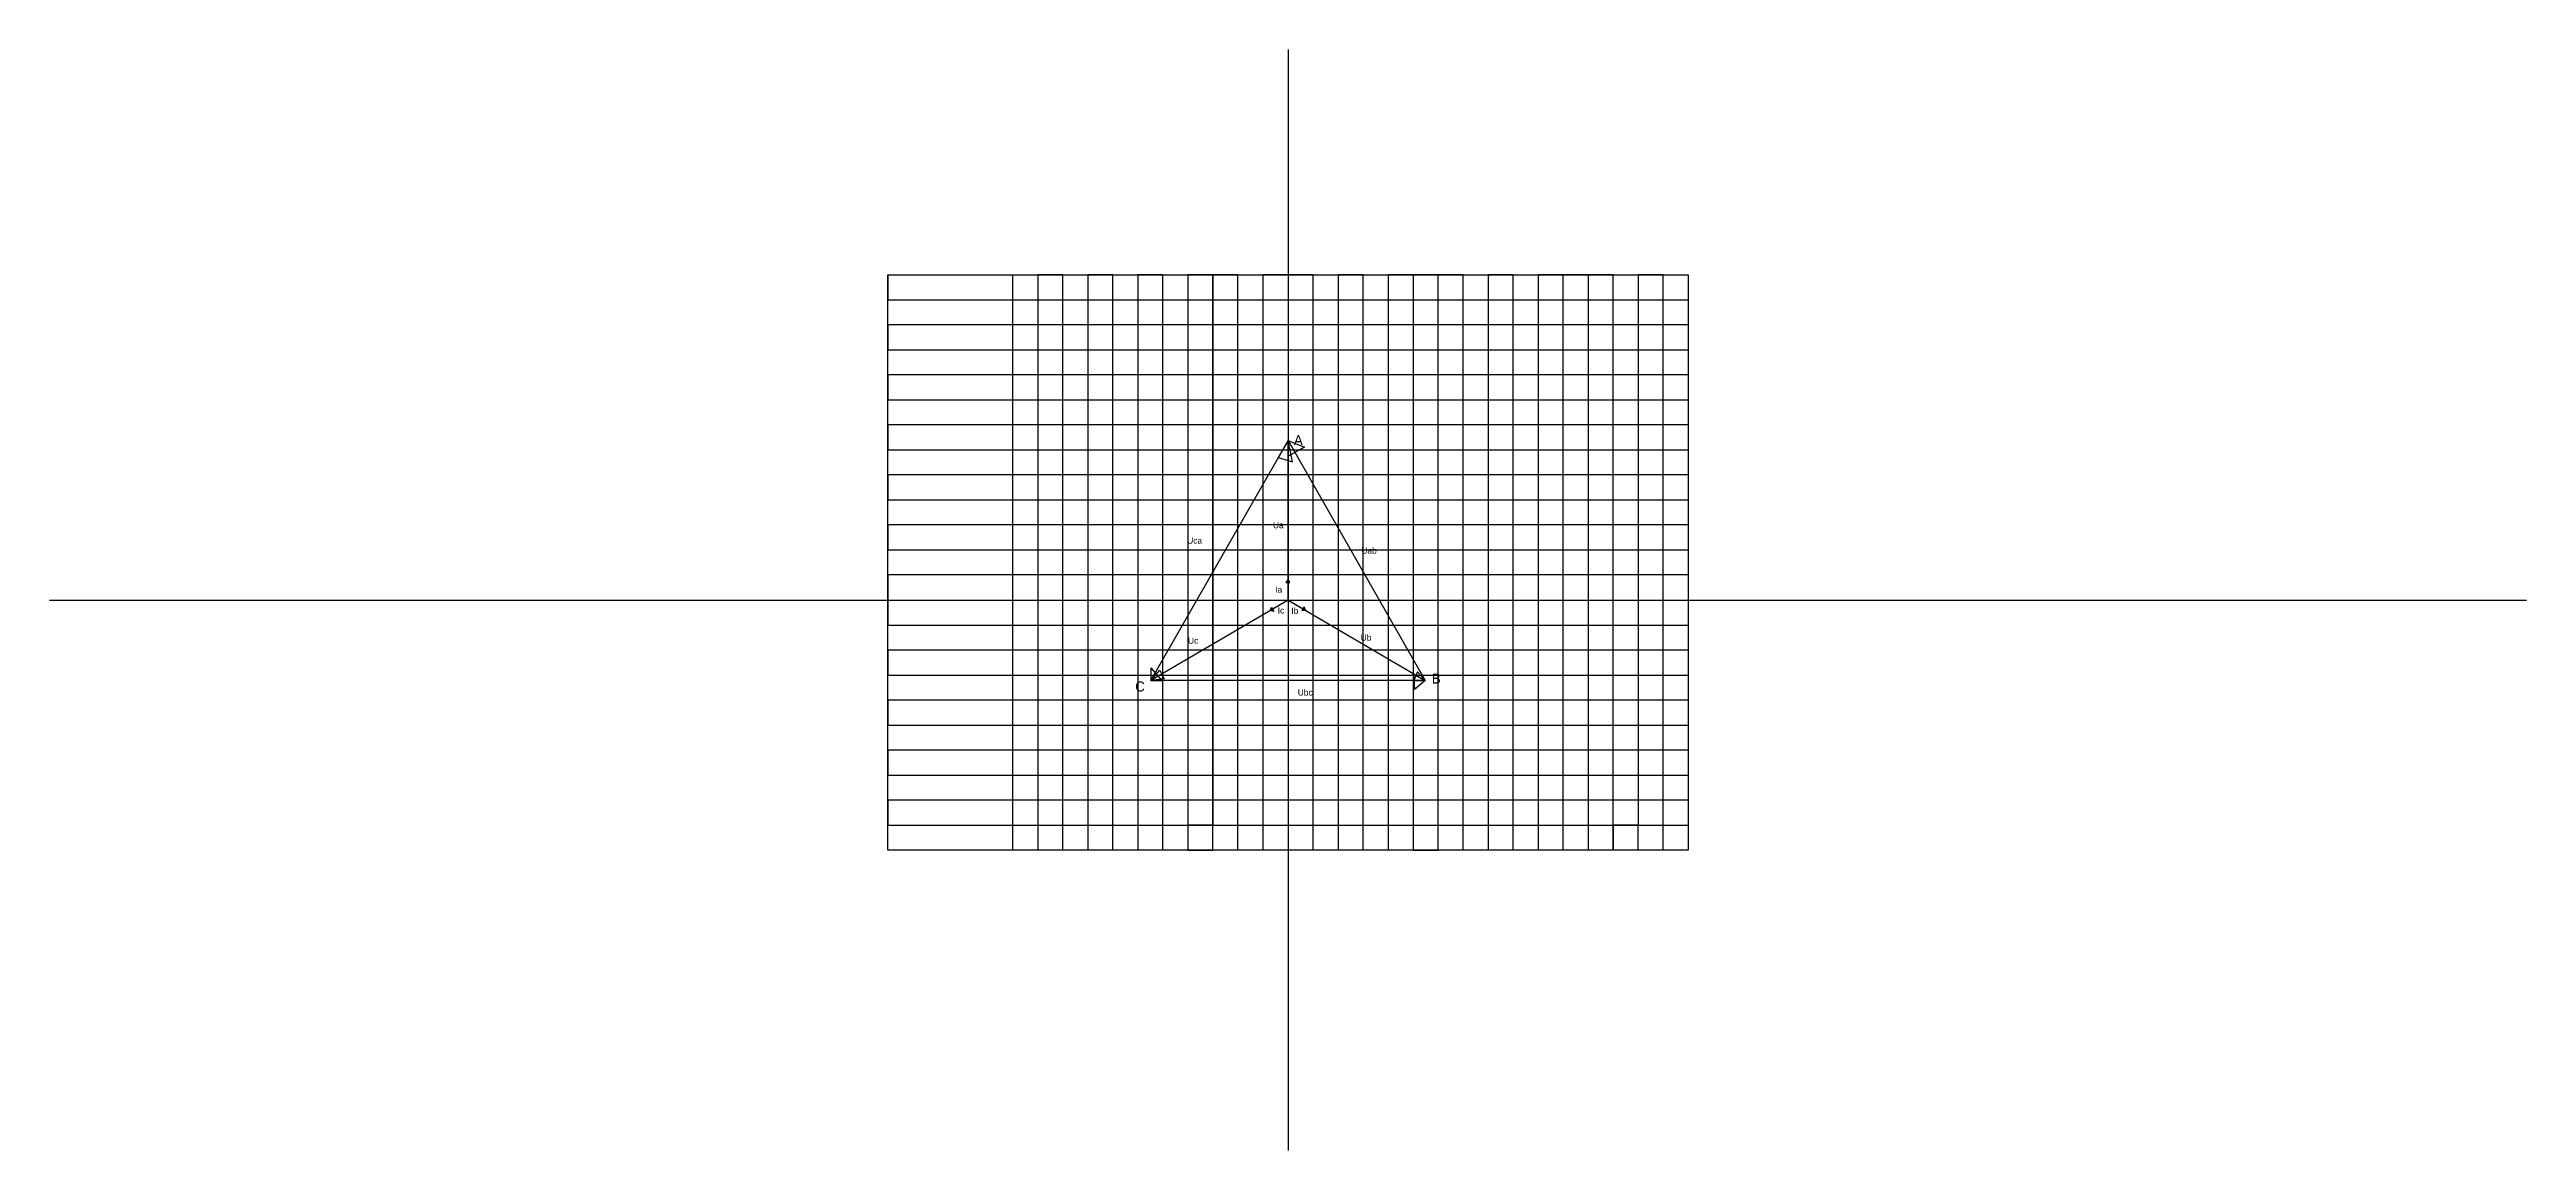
# Model space of a CAD drawing. Header units: millimetres. Extents: x -495 to 495, y -220 to 220.
import ezdxf

# ---------------------------------------------------------------- set-up
doc = ezdxf.new("R2010")
doc.units = ezdxf.units.MM
doc.layers.add('1', color=10, linetype='Continuous')
doc.layers.add('Фон', color=251, linetype='Continuous', transparency=0.5)

msp = doc.modelspace()

# ---------------------------------------------------------------- linework, layer by layer
for p, q in [((0, 220), (0, -220)), ((-495, 0), (495, 0))]:
    msp.add_line(p, q)
msp.add_point((0, 0))
at = {"layer": '1', "color": 4}
for p, q in [((-54.87, -32.21), (0, 63.71)), ((0, 0), (0, 63.71)), ((0, 63.71), (54.87, -32.21)), ((0, 0), (-54.87, -32.21)), ((0, 0), (54.87, -32.21)), ((54.87, -32.21), (-54.87, -32.21))]:
    msp.add_line(p, q, dxfattribs=at)
at = {"layer": '1'}
for p, q in [((0, 63.71), (-3.88, 56.93)), ((0, 63.71), (0, 57.51)), ((0, 63.71), (6.62, 61.03)), ((0, 0), (0, 63.71)), ((1.75, 55.17), (0, 63.71)), ((6.62, 61.03), (0, 57.51)), ((-3.88, 56.93), (1.75, 55.17)), ((0, 0), (-54.87, -32.21)), ((0, 0), (54.87, -32.21)), ((-54.83, -27.17), (-54.87, -32.21)), ((-54.87, -32.21), (-51.25, -28)), ((-54.83, -27.17), (-50.48, -32.21)), ((-51.25, -28), (-49.51, -31.48)), ((51.73, -28.66), (50.32, -32.21)), ((54.87, -32.21), (51.73, -28.66)), ((-49.51, -31.48), (-54.87, -32.21)), ((-54.87, -32.21), (-50.48, -32.21)), ((54.87, -32.21), (50.12, -29.75)), ((50.12, -29.75), (50.62, -35.79)), ((50.32, -32.21), (54.87, -32.21)), ((54.87, -32.21), (50.62, -35.79)), ((54.87, -32.21), (54.87, -32.21))]:
    msp.add_line(p, q, dxfattribs=at)
at = {"layer": '1', "color": 5}
for p, q in [((0, 0), (-6.98, -4.1)), ((0, 8.2), (-0.88, 6.94)), ((-0.88, 6.94), (0.71, 6.97)), ((0, 0), (0, 8.2)), ((0.71, 6.97), (0, 8.2)), ((0, 0), (7, -4.11)), ((-5.64, -4.57), (-6.99, -4.14)), ((-6.98, -4.1), (-6.59, -2.86)), ((-6.59, -2.86), (-5.64, -4.57)), ((6.45, -2.68), (5.47, -4.17)), ((5.47, -4.17), (7, -4.11)), ((7, -4.11), (6.45, -2.68))]:
    msp.add_line(p, q, dxfattribs=at)
at = {"layer": '1', "color": 2}
msp.add_line((0, 0), (0, 0), dxfattribs=at)
at = {"layer": 'Фон', "color": 0}
for p, q in [((-160, 130), (160, 130)), ((-160, -100), (-160, 130)), ((-160, 130), (-160, 120)), ((-110, -100), (-110, 130)), ((-90, 130), (-100, 130)), ((-100, 130), (-100, -100)), ((-90, -100), (-90, 130)), ((-70, 130), (-80, 130)), ((-80, 130), (-80, -100)), ((-70, -100), (-70, 130)), ((-50, 130), (-60, 130)), ((-60, 130), (-60, -90)), ((-50, -100), (-50, 130)), ((-30, 130), (-40, 130)), ((-40, 130), (-40, -90)), ((-20, 130), (-30, 130)), ((-30, 130), (-30, -90)), ((-30, -90), (-30, 130)), ((-20, -100), (-20, 130)), ((10, 130), (-10, 130)), ((-10, 130), (-10, -100)), ((10, -100), (10, 130)), ((30, 130), (20, 130)), ((20, 130), (20, -100)), ((30, -100), (30, 130)), ((60, 130), (40, 130)), ((40, 130), (40, -100)), ((70, 130), (50, 130)), ((50, 130), (50, -100)), ((60, 120), (60, 130)), ((70, -100), (70, 130)), ((90, 130), (80, 130)), ((80, 130), (80, -90)), ((90, -100), (90, 130)), ((110, 130), (100, 130)), ((100, 130), (100, -100)), ((130, 130), (110, 130)), ((110, 130), (120, 130)), ((110, -100), (110, 130)), ((120, 130), (120, -90)), ((130, -100), (130, 130)), ((150, 130), (140, 130)), ((140, 130), (140, -90)), ((150, -100), (150, 130)), ((160, 130), (160, -100)), ((-160, 120), (160, 120)), ((60, -100), (60, 120)), ((160, 120), (160, 110)), ((160, 110), (-160, 110)), ((-160, 110), (-160, 100)), ((-160, 100), (160, 100)), ((160, 100), (160, 90)), ((160, 90), (-160, 90)), ((-160, 90), (-160, 80)), ((-160, 80), (160, 80)), ((160, 80), (160, 70)), ((160, 70), (-160, 70)), ((-160, 70), (-160, 60)), ((-160, 60), (160, 60)), ((160, 60), (160, 50)), ((160, 50), (-160, 50)), ((-160, 50), (-160, 40)), ((-160, 40), (160, 40)), ((160, 40), (160, 30)), ((160, 30), (-160, 30)), ((-160, 30), (-160, 20)), ((-160, 20), (160, 20)), ((160, 20), (160, 10)), ((160, 10), (-160, 10)), ((-160, 10), (-160, -10)), ((-160, -10), (160, -10)), ((160, -10), (160, -20)), ((160, -20), (-160, -20)), ((-160, -20), (-160, -30)), ((-160, -30), (160, -30)), ((160, -30), (160, -40)), ((160, -40), (-160, -40)), ((-160, -40), (-160, -50)), ((-160, -50), (160, -50)), ((160, -50), (160, -60)), ((160, -60), (-160, -60)), ((-160, -60), (-160, -70)), ((-160, -70), (160, -70)), ((160, -70), (160, -80)), ((160, -80), (-160, -80)), ((-160, -80), (-160, -90)), ((-160, -90), (160, -90)), ((-60, -90), (-60, -100)), ((-30, -90), (-40, -90)), ((-40, -90), (-40, -100)), ((-40, -90), (-40, -100)), ((-30, -100), (-30, -90)), ((80, -90), (80, -100)), ((120, -90), (120, -100)), ((140, -90), (130, -90)), ((140, -90), (130, -90)), ((130, -90), (130, -100)), ((140, -100), (140, -90)), ((160, -90), (160, -100)), ((160, -100), (-160, -100)), ((-100, -100), (-110, -100)), ((-80, -100), (-90, -100)), ((-60, -100), (-70, -100)), ((-40, -100), (-50, -100)), ((-40, -100), (-30, -100)), ((-10, -100), (-20, -100)), ((20, -100), (10, -100)), ((40, -100), (30, -100)), ((50, -100), (60, -100)), ((80, -100), (70, -100)), ((100, -100), (90, -100)), ((120, -100), (110, -100))]:
    msp.add_line(p, q, dxfattribs=at)

# ---------------------------------------------------------------- texts
at = {"layer": '1', "attachment_point": 1}
for s, width, insert, char_height in [('A', 13.1879, (2.35, 65.91), 4), ('Ua', 4.9923, (-5.99, 31.17), 2.5), ('Uca', 12.3842, (-40.28, 25.01), 2.5), ('Uab', 12.3842, (29.33, 20.99), 2.5), ('Uc', 5.8495, (-39.96, -14.99), 2.5), ('Ub', 6.2648, (29.04, -13.76), 2.5), ('B', 13.1879, (57.48, -29.39), 4), ('С', 13.1879, (-61.06, -32.57), 4), ('Ubc', 12.3842, (3.9, -35.7), 2.5)]:
    msp.add_mtext_dynamic_manual_height_columns(s, width=width, gutter_width=12.5, heights=[0], dxfattribs=dict(at, insert=insert, char_height=char_height))
at = {"layer": '1', "color": 5, "char_height": 2.5, "attachment_point": 1}
for s, insert in [('Ia', (-5.12, 5.38)), ('Ic', (-4.11, -2.9)), ('Ib', (1.33, -3.07))]:
    msp.add_mtext_dynamic_manual_height_columns(s, width=4.7965, gutter_width=12.5, heights=[0], dxfattribs=dict(at, insert=insert))

doc.saveas('drawing.dxf')
